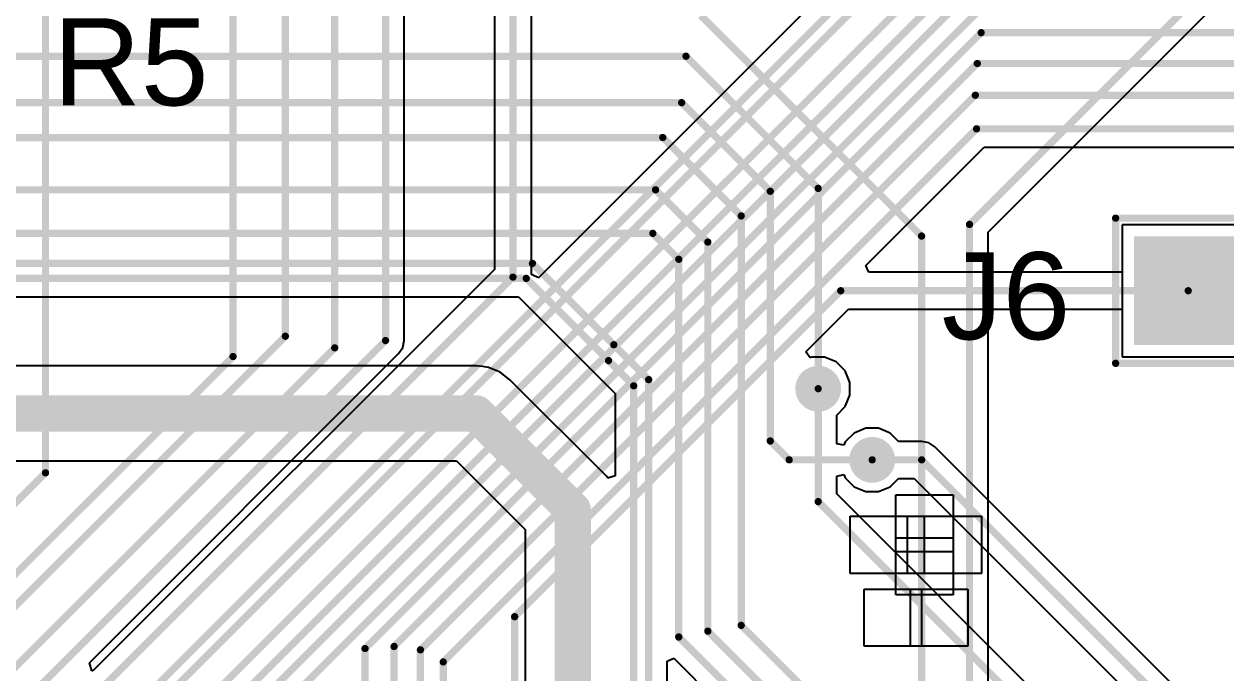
# Model space of a CAD drawing. Header units: millimetres. Extents: x -0.36 to 5.33, y -0.63 to 3.45.
# Drawn here: x 1.556 to 2.384, y 2.023 to 2.47 of the extents above; entities that cross this region are included whole.
import ezdxf

# ---------------------------------------------------------------- set-up
doc = ezdxf.new("R2010")
doc.units = ezdxf.units.MM
doc.header["$MEASUREMENT"] = 0
for name, color, linetype in [('BottomLayer', 5, 'Continuous'), ('BottomSolder', 6, 'Continuous'), ('Mechanical1', 6, 'Continuous'), ('MultiLayer', 9, 'Continuous'), ('PadHoleLayer', 156, 'Continuous'), ('TopLayer', 1, 'Continuous'), ('TopOverlay', 2, 'Continuous'), ('TopSolder', 216, 'Continuous'), ('ViaHoleLayer', 16, 'Continuous')]:
    doc.layers.add(name, color=color, linetype=linetype)
doc.styles.add('Arial', font='arial.ttf', dxfattribs={"height": 0.2})

# ---------------------------------------------------------------- blocks, each defined once
blk = doc.blocks.new('HDR_1_8_TH______16')
at = {"layer": 'BottomLayer'}
blk.add_hatch(color=5, dxfattribs=at).paths.add_polyline_path([(-0.38543, 0.03543), (-0.31457, 0.03543), (-0.31457, -0.03543), (-0.38543, -0.03543)])
h = blk.add_hatch(color=5, dxfattribs=at)
edge = h.paths.add_edge_path()
edge.add_arc((-0.25, 0), 0.03543, 0, 360)
h = blk.add_hatch(color=5, dxfattribs=at)
edge = h.paths.add_edge_path()
edge.add_arc((-0.15, 0), 0.03543, 0, 360)
h = blk.add_hatch(color=5, dxfattribs=at)
edge = h.paths.add_edge_path()
edge.add_arc((-0.05, 0), 0.03543, 0, 360)
h = blk.add_hatch(color=5, dxfattribs=at)
edge = h.paths.add_edge_path()
edge.add_arc((0.05, 0), 0.03543, 0, 360)
h = blk.add_hatch(color=5, dxfattribs=at)
edge = h.paths.add_edge_path()
edge.add_arc((0.15, 0), 0.03543, 0, 360)
h = blk.add_hatch(color=5, dxfattribs=at)
edge = h.paths.add_edge_path()
edge.add_arc((0.25, 0), 0.03543, 0, 360)
h = blk.add_hatch(color=5, dxfattribs=at)
edge = h.paths.add_edge_path()
edge.add_arc((0.35, 0), 0.03543, 0, 360)
at = {"layer": 'BottomSolder'}
blk.add_hatch(color=6, dxfattribs=at).paths.add_polyline_path([(-0.38743, 0.03743), (-0.31257, 0.03743), (-0.31257, -0.03743), (-0.38743, -0.03743)])
h = blk.add_hatch(color=6, dxfattribs=at)
edge = h.paths.add_edge_path()
edge.add_arc((-0.25, 0), 0.03743, 0, 360)
h = blk.add_hatch(color=6, dxfattribs=at)
edge = h.paths.add_edge_path()
edge.add_arc((-0.15, 0), 0.03743, 0, 360)
h = blk.add_hatch(color=6, dxfattribs=at)
edge = h.paths.add_edge_path()
edge.add_arc((-0.05, 0), 0.03743, 0, 360)
h = blk.add_hatch(color=6, dxfattribs=at)
edge = h.paths.add_edge_path()
edge.add_arc((0.05, 0), 0.03743, 0, 360)
h = blk.add_hatch(color=6, dxfattribs=at)
edge = h.paths.add_edge_path()
edge.add_arc((0.15, 0), 0.03743, 0, 360)
h = blk.add_hatch(color=6, dxfattribs=at)
edge = h.paths.add_edge_path()
edge.add_arc((0.25, 0), 0.03743, 0, 360)
h = blk.add_hatch(color=6, dxfattribs=at)
edge = h.paths.add_edge_path()
edge.add_arc((0.35, 0), 0.03743, 0, 360)
at = {"layer": 'MultiLayer'}
blk.add_hatch(color=9, dxfattribs=at).paths.add_polyline_path([(-0.38543, 0.03543), (-0.31457, 0.03543), (-0.31457, -0.03543), (-0.38543, -0.03543)])
h = blk.add_hatch(color=9, dxfattribs=at)
edge = h.paths.add_edge_path()
edge.add_arc((-0.25, 0), 0.03543, 0, 360)
h = blk.add_hatch(color=9, dxfattribs=at)
edge = h.paths.add_edge_path()
edge.add_arc((-0.15, 0), 0.03543, 0, 360)
h = blk.add_hatch(color=9, dxfattribs=at)
edge = h.paths.add_edge_path()
edge.add_arc((-0.05, 0), 0.03543, 0, 360)
h = blk.add_hatch(color=9, dxfattribs=at)
edge = h.paths.add_edge_path()
edge.add_arc((0.05, 0), 0.03543, 0, 360)
h = blk.add_hatch(color=9, dxfattribs=at)
edge = h.paths.add_edge_path()
edge.add_arc((0.15, 0), 0.03543, 0, 360)
h = blk.add_hatch(color=9, dxfattribs=at)
edge = h.paths.add_edge_path()
edge.add_arc((0.25, 0), 0.03543, 0, 360)
h = blk.add_hatch(color=9, dxfattribs=at)
edge = h.paths.add_edge_path()
edge.add_arc((0.35, 0), 0.03543, 0, 360)
at = {"layer": 'PadHoleLayer'}
h = blk.add_hatch(color=156, dxfattribs=at)
edge = h.paths.add_edge_path()
edge.add_arc((-0.35, 0), 0.01969, 0, 360)
h = blk.add_hatch(color=156, dxfattribs=at)
edge = h.paths.add_edge_path()
edge.add_arc((-0.25, 0), 0.01969, 0, 360)
h = blk.add_hatch(color=156, dxfattribs=at)
edge = h.paths.add_edge_path()
edge.add_arc((-0.15, 0), 0.01969, 0, 360)
h = blk.add_hatch(color=156, dxfattribs=at)
edge = h.paths.add_edge_path()
edge.add_arc((-0.05, 0), 0.01969, 0, 360)
h = blk.add_hatch(color=156, dxfattribs=at)
edge = h.paths.add_edge_path()
edge.add_arc((0.05, 0), 0.01969, 0, 360)
h = blk.add_hatch(color=156, dxfattribs=at)
edge = h.paths.add_edge_path()
edge.add_arc((0.15, 0), 0.01969, 0, 360)
h = blk.add_hatch(color=156, dxfattribs=at)
edge = h.paths.add_edge_path()
edge.add_arc((0.25, 0), 0.01969, 0, 360)
h = blk.add_hatch(color=156, dxfattribs=at)
edge = h.paths.add_edge_path()
edge.add_arc((0.35, 0), 0.01969, 0, 360)
at = {"layer": 'TopLayer'}
blk.add_hatch(color=1, dxfattribs=at).paths.add_polyline_path([(-0.38543, 0.03543), (-0.31457, 0.03543), (-0.31457, -0.03543), (-0.38543, -0.03543)])
h = blk.add_hatch(color=1, dxfattribs=at)
edge = h.paths.add_edge_path()
edge.add_arc((-0.25, 0), 0.03543, 0, 360)
h = blk.add_hatch(color=1, dxfattribs=at)
edge = h.paths.add_edge_path()
edge.add_arc((-0.15, 0), 0.03543, 0, 360)
h = blk.add_hatch(color=1, dxfattribs=at)
edge = h.paths.add_edge_path()
edge.add_arc((-0.05, 0), 0.03543, 0, 360)
h = blk.add_hatch(color=1, dxfattribs=at)
edge = h.paths.add_edge_path()
edge.add_arc((0.05, 0), 0.03543, 0, 360)
h = blk.add_hatch(color=1, dxfattribs=at)
edge = h.paths.add_edge_path()
edge.add_arc((0.15, 0), 0.03543, 0, 360)
h = blk.add_hatch(color=1, dxfattribs=at)
edge = h.paths.add_edge_path()
edge.add_arc((0.25, 0), 0.03543, 0, 360)
h = blk.add_hatch(color=1, dxfattribs=at)
edge = h.paths.add_edge_path()
edge.add_arc((0.35, 0), 0.03543, 0, 360)
at = {"layer": 'TopSolder'}
blk.add_hatch(color=216, dxfattribs=at).paths.add_polyline_path([(-0.38743, 0.03743), (-0.31257, 0.03743), (-0.31257, -0.03743), (-0.38743, -0.03743)])
h = blk.add_hatch(color=216, dxfattribs=at)
edge = h.paths.add_edge_path()
edge.add_arc((-0.25, 0), 0.03743, 0, 360)
h = blk.add_hatch(color=216, dxfattribs=at)
edge = h.paths.add_edge_path()
edge.add_arc((-0.15, 0), 0.03743, 0, 360)
h = blk.add_hatch(color=216, dxfattribs=at)
edge = h.paths.add_edge_path()
edge.add_arc((-0.05, 0), 0.03743, 0, 360)
h = blk.add_hatch(color=216, dxfattribs=at)
edge = h.paths.add_edge_path()
edge.add_arc((0.05, 0), 0.03743, 0, 360)
h = blk.add_hatch(color=216, dxfattribs=at)
edge = h.paths.add_edge_path()
edge.add_arc((0.15, 0), 0.03743, 0, 360)
h = blk.add_hatch(color=216, dxfattribs=at)
edge = h.paths.add_edge_path()
edge.add_arc((0.25, 0), 0.03743, 0, 360)
h = blk.add_hatch(color=216, dxfattribs=at)
edge = h.paths.add_edge_path()
edge.add_arc((0.35, 0), 0.03743, 0, 360)
at = {"layer": 'TopOverlay', "const_width": 0.005}
for points in [[(-0.4, 0.05), (0.4, 0.05)], [(-0.4, -0.05), (-0.4, 0.05)], [(-0.29907, -0.05), (-0.29907, 0.05)], [(0.4, -0.05), (0.4, 0.05)], [(-0.4, -0.05), (0.4, -0.05)]]:
    blk.add_lwpolyline(points, dxfattribs=at)
at = {"layer": 'TopOverlay', "const_width": 0.0025}
for points in [[(-0.40125, 0.05, 1), (-0.39875, 0.05, 1)], [(-0.40125, 0.05, 1), (-0.39875, 0.05, 1)], [(-0.30032, 0.05, 1), (-0.29782, 0.05, 1)], [(0.39875, 0.05, 1), (0.40125, 0.05, 1)], [(0.39875, 0.05, 1), (0.40125, 0.05, 1)], [(-0.40125, -0.05, 1), (-0.39875, -0.05, 1)], [(-0.40125, -0.05, 1), (-0.39875, -0.05, 1)], [(-0.30032, -0.05, 1), (-0.29782, -0.05, 1)], [(0.39875, -0.05, 1), (0.40125, -0.05, 1)], [(0.39875, -0.05, 1), (0.40125, -0.05, 1)]]:
    blk.add_lwpolyline(points, format="xyb", close=True, dxfattribs=at)

msp = doc.modelspace()

# ---------------------------------------------------------------- hatches: boundary and pattern name
at = {"layer": 'BottomLayer'}
h = msp.add_hatch(color=5, dxfattribs=at)
edge = h.paths.add_edge_path()
edge.add_arc((2.103, 2.219), 0.01181, 0, 360)
h = msp.add_hatch(color=5, dxfattribs=at)
edge = h.paths.add_edge_path()
edge.add_arc((2.14016, 2.17), 0.01181, 0, 360)
at = {"layer": 'BottomSolder'}
h = msp.add_hatch(color=6, dxfattribs=at)
edge = h.paths.add_edge_path()
edge.add_arc((2.103, 2.219), 0.01581, 0, 360)
h = msp.add_hatch(color=6, dxfattribs=at)
edge = h.paths.add_edge_path()
edge.add_arc((2.14016, 2.17), 0.01581, 0, 360)
at = {"layer": 'TopLayer'}
h = msp.add_hatch(color=1, dxfattribs=at)
edge = h.paths.add_edge_path()
edge.add_arc((2.103, 2.219), 0.01181, 0, 360)
h = msp.add_hatch(color=1, dxfattribs=at)
edge = h.paths.add_edge_path()
edge.add_arc((2.14016, 2.17), 0.01181, 0, 360)
at = {"layer": 'TopSolder'}
h = msp.add_hatch(color=216, dxfattribs=at)
edge = h.paths.add_edge_path()
edge.add_arc((2.103, 2.219), 0.01581, 0, 360)
h = msp.add_hatch(color=216, dxfattribs=at)
edge = h.paths.add_edge_path()
edge.add_arc((2.14016, 2.17), 0.01581, 0, 360)
at = {"layer": 'ViaHoleLayer'}
h = msp.add_hatch(color=16, dxfattribs=at)
edge = h.paths.add_edge_path()
edge.add_arc((2.103, 2.219), 0.00591, 0, 360)
h = msp.add_hatch(color=16, dxfattribs=at)
edge = h.paths.add_edge_path()
edge.add_arc((2.14016, 2.17), 0.00591, 0, 360)

# ---------------------------------------------------------------- linework, layer by layer
at = {"layer": 'BottomLayer'}
for p, q in [((2.2199, 2.3269), (2.52085, 2.62786)), ((2.2199, 2.01525), (2.2199, 2.3269)), ((2.40318, 2.33192), (2.31231, 2.33192)), ((2.31231, 2.33192), (2.31231, 2.24106)), ((1.03166, 2.28226), (1.89672, 2.28226)), ((1.89672, 2.28226), (1.94963, 2.22935)), ((1.86758, 2.23478), (0.933, 2.23478)), ((1.87182, 2.23422), (1.86758, 2.23478)), ((1.87607, 2.23366), (1.87182, 2.23422)), ((2.31231, 2.24106), (2.40318, 2.24106)), ((1.88397, 2.23039), (1.87607, 2.23366)), ((1.89076, 2.22518), (1.88397, 2.23039)), ((1.94963, 2.22935), (1.94963, 2.22935)), ((1.94963, 2.22935), (1.96326, 2.21572)), ((1.95718, 2.15876), (1.89076, 2.22518)), ((1.96326, 2.21572), (1.96326, 2.15906)), ((0.94658, 2.16922), (1.854, 2.16922)), ((1.854, 2.16922), (1.90122, 2.122)), ((1.95826, 2.15736), (1.95718, 2.15876)), ((1.96326, 2.15906), (1.95826, 2.15736)), ((1.90122, 2.122), (1.90122, 2.00274)), ((1.99904, 2.0314), (2.00366, 2.03331)), ((1.99904, 1.99113), (1.99904, 2.0314)), ((2.00366, 2.03331), (2.17137, 1.8656))]:
    msp.add_line(p, q, dxfattribs=at)
for points, const_width in [([(2.20716, 2.33218), (2.51184, 2.63687)], 0.005), ([(2.02216, 2.47615), (2.17416, 2.32415)], 0.005), ([(1.35816, 2.448), (2.012, 2.448)], 0.005), ([(2.012, 2.448), (2.103, 2.357)], 0.005), ([(1.335, 2.416), (2.009, 2.416)], 0.005), ([(2.009, 2.416), (2.07, 2.355)], 0.005), ([(0.819, 2.392), (1.996, 2.392)], 0.005), ([(1.996, 2.392), (2.05, 2.338)], 0.005), ([(0.69916, 2.356), (1.991, 2.356)], 0.005), ([(1.991, 2.356), (2.027, 2.32)], 0.005), ([(2.103, 2.219), (2.103, 2.357)], 0.005), ([(2.07, 2.183), (2.07, 2.355)], 0.005), ([(2.05, 2.056), (2.05, 2.338)], 0.005), ([(2.20716, 1.99715), (2.20716, 2.33218)], 0.005), ([(0.58116, 2.326), (1.98915, 2.326)], 0.005), ([(1.98915, 2.326), (2.007, 2.30815)], 0.005), ([(2.17416, 1.96833), (2.17416, 2.32415)], 0.005), ([(2.027, 2.052), (2.027, 2.32)], 0.005), ([(2.007, 2.048), (2.007, 2.30815)], 0.005), ([(1.01266, 2.3053), (1.90627, 2.3053)], 0.005), ([(1.90627, 2.3053), (1.96228, 2.24928)], 0.005), ([(1.01692, 2.295), (1.902, 2.295)], 0.005), ([(1.902, 2.295), (1.95864, 2.23836)], 0.005), ([(1.96228, 2.24928), (1.9863, 2.22527)], 0.005), ([(1.95864, 2.23836), (1.95864, 2.23836)], 0.005), ([(1.95864, 2.23836), (1.976, 2.221)], 0.005), ([(1.9863, 1.98585), (1.9863, 2.22527)], 0.005), ([(1.976, 1.98158), (1.976, 2.221)], 0.005), ([(1.202, 2.202), (1.86758, 2.202)], 0.025), ([(1.86758, 2.202), (1.934, 2.13558)], 0.025), ([(2.07, 2.183), (2.083, 2.17)], 0.005), ([(2.083, 2.17), (2.14016, 2.17)], 0.005), ([(1.934, 1.932), (1.934, 2.13558)], 0.025), ([(2.027, 2.052), (2.189, 1.89)], 0.005), ([(2.05, 2.056), (2.18585, 1.92015)], 0.005), ([(2.007, 2.048), (2.18039, 1.87461)], 0.005)]:
    msp.add_lwpolyline(points, dxfattribs=dict(at, const_width=const_width))
for points, const_width in [([(2.01075, 2.448, 1), (2.01325, 2.448, 1)], 0.0025), ([(2.01075, 2.448, 1), (2.01325, 2.448, 1)], 0.0025), ([(2.00775, 2.416, 1), (2.01025, 2.416, 1)], 0.0025), ([(2.00775, 2.416, 1), (2.01025, 2.416, 1)], 0.0025), ([(1.99475, 2.392, 1), (1.99725, 2.392, 1)], 0.0025), ([(1.99475, 2.392, 1), (1.99725, 2.392, 1)], 0.0025), ([(1.98975, 2.356, 1), (1.99225, 2.356, 1)], 0.0025), ([(1.98975, 2.356, 1), (1.99225, 2.356, 1)], 0.0025), ([(2.10175, 2.357, 1), (2.10425, 2.357, 1)], 0.0025), ([(2.10175, 2.357, 1), (2.10425, 2.357, 1)], 0.0025), ([(2.06875, 2.355, 1), (2.07125, 2.355, 1)], 0.0025), ([(2.06875, 2.355, 1), (2.07125, 2.355, 1)], 0.0025), ([(2.04875, 2.338, 1), (2.05125, 2.338, 1)], 0.0025), ([(2.04875, 2.338, 1), (2.05125, 2.338, 1)], 0.0025), ([(2.20591, 2.33218, 1), (2.20841, 2.33218, 1)], 0.0025), ([(2.20591, 2.33218, 1), (2.20841, 2.33218, 1)], 0.0025), ([(1.9879, 2.326, 1), (1.9904, 2.326, 1)], 0.0025), ([(1.9879, 2.326, 1), (1.9904, 2.326, 1)], 0.0025), ([(2.17291, 2.32415, 1), (2.17541, 2.32415, 1)], 0.0025), ([(2.17291, 2.32415, 1), (2.17541, 2.32415, 1)], 0.0025), ([(2.02575, 2.32, 1), (2.02825, 2.32, 1)], 0.0025), ([(2.02575, 2.32, 1), (2.02825, 2.32, 1)], 0.0025), ([(2.00575, 2.30815, 1), (2.00825, 2.30815, 1)], 0.0025), ([(2.00575, 2.30815, 1), (2.00825, 2.30815, 1)], 0.0025), ([(1.90502, 2.3053, 1), (1.90752, 2.3053, 1)], 0.0025), ([(1.90502, 2.3053, 1), (1.90752, 2.3053, 1)], 0.0025), ([(1.90075, 2.295, 1), (1.90325, 2.295, 1)], 0.0025), ([(1.90075, 2.295, 1), (1.90325, 2.295, 1)], 0.0025), ([(1.96103, 2.24928, 1), (1.96353, 2.24928, 1)], 0.0025), ([(1.96103, 2.24928, 1), (1.96353, 2.24928, 1)], 0.0025), ([(1.95739, 2.23836, 1), (1.95989, 2.23836, 1)], 0.0025), ([(1.95739, 2.23836, 1), (1.95989, 2.23836, 1)], 0.0025), ([(1.95739, 2.23836, 1), (1.95989, 2.23836, 1)], 0.0025), ([(1.95739, 2.23836, 1), (1.95989, 2.23836, 1)], 0.0025), ([(1.98505, 2.22527, 1), (1.98755, 2.22527, 1)], 0.0025), ([(1.98505, 2.22527, 1), (1.98755, 2.22527, 1)], 0.0025), ([(1.97475, 2.221, 1), (1.97725, 2.221, 1)], 0.0025), ([(1.97475, 2.221, 1), (1.97725, 2.221, 1)], 0.0025), ([(2.10175, 2.219, 1), (2.10425, 2.219, 1)], 0.0025), ([(1.86133, 2.202, 1), (1.87383, 2.202, 1)], 0.0125), ([(1.86133, 2.202, 1), (1.87383, 2.202, 1)], 0.0125), ([(2.06875, 2.183, 1), (2.07125, 2.183, 1)], 0.0025), ([(2.06875, 2.183, 1), (2.07125, 2.183, 1)], 0.0025), ([(2.08175, 2.17, 1), (2.08425, 2.17, 1)], 0.0025), ([(2.08175, 2.17, 1), (2.08425, 2.17, 1)], 0.0025), ([(2.13891, 2.17, 1), (2.14141, 2.17, 1)], 0.0025), ([(1.92775, 2.13558, 1), (1.94025, 2.13558, 1)], 0.0125), ([(1.92775, 2.13558, 1), (1.94025, 2.13558, 1)], 0.0125), ([(2.02575, 2.052, 1), (2.02825, 2.052, 1)], 0.0025), ([(2.02575, 2.052, 1), (2.02825, 2.052, 1)], 0.0025), ([(2.04875, 2.056, 1), (2.05125, 2.056, 1)], 0.0025), ([(2.04875, 2.056, 1), (2.05125, 2.056, 1)], 0.0025), ([(2.00575, 2.048, 1), (2.00825, 2.048, 1)], 0.0025), ([(2.00575, 2.048, 1), (2.00825, 2.048, 1)], 0.0025)]:
    msp.add_lwpolyline(points, format="xyb", close=True, dxfattribs=dict(at, const_width=const_width))
at = {"layer": 'Mechanical1'}
for p, q in [((2.15646, 2.10657), (2.15646, 2.14594)), ((2.15646, 2.14594), (2.19583, 2.14594)), ((2.19583, 2.14594), (2.19583, 2.10657)), ((2.12497, 2.0918), (2.12497, 2.13117)), ((2.12497, 2.13117), (2.16434, 2.13117)), ((2.15646, 2.0918), (2.15646, 2.13117)), ((2.15646, 2.13117), (2.19583, 2.13117)), ((2.16434, 2.13117), (2.16434, 2.0918)), ((2.17615, 2.0918), (2.17615, 2.13117)), ((2.17615, 2.13117), (2.21552, 2.13117)), ((2.19583, 2.13117), (2.19583, 2.0918)), ((2.21552, 2.13117), (2.21552, 2.0918)), ((2.15646, 2.07704), (2.15646, 2.11641)), ((2.15646, 2.11641), (2.19583, 2.11641)), ((2.19583, 2.11641), (2.19583, 2.07704)), ((2.19583, 2.10657), (2.15646, 2.10657)), ((2.16434, 2.0918), (2.12497, 2.0918)), ((2.19583, 2.0918), (2.15646, 2.0918)), ((2.21552, 2.0918), (2.17615, 2.0918)), ((2.13465, 2.04161), (2.13465, 2.08098)), ((2.13465, 2.08098), (2.17402, 2.08098)), ((2.19583, 2.07704), (2.15646, 2.07704)), ((2.16665, 2.04161), (2.16665, 2.08098)), ((2.16665, 2.08098), (2.20602, 2.08098)), ((2.17402, 2.08098), (2.17402, 2.04161)), ((2.20602, 2.08098), (2.20602, 2.04161)), ((2.17402, 2.04161), (2.13465, 2.04161)), ((2.20602, 2.04161), (2.16665, 2.04161))]:
    msp.add_line(p, q, dxfattribs=at)
at = {"layer": 'TopLayer'}
for p, q in [((2.20382, 2.58885), (1.91044, 2.29546)), ((1.8179, 2.25216), (1.8179, 2.48399)), ((1.88011, 2.48399), (1.88011, 2.30114)), ((1.9056, 2.2977), (1.9056, 2.48399)), ((2.13589, 2.30385), (2.21729, 2.38526)), ((2.21729, 2.38526), (2.53195, 2.38526)), ((2.40318, 2.33192), (2.31231, 2.33192)), ((2.31231, 2.33192), (2.31231, 2.29923)), ((1.88011, 2.30114), (1.60361, 2.02463)), ((2.1378, 2.29923), (2.13589, 2.30385)), ((1.91044, 2.29546), (1.9056, 2.2977)), ((2.31231, 2.29923), (2.1378, 2.29923)), ((2.09455, 2.24452), (2.12378, 2.27375)), ((2.12378, 2.27375), (2.31231, 2.27375)), ((2.31231, 2.27375), (2.31231, 2.24106)), ((1.81693, 2.24728), (1.8179, 2.25216)), ((1.60123, 2.03021), (1.81417, 2.24315)), ((1.81417, 2.24315), (1.81693, 2.24728)), ((2.09739, 2.24028), (2.09455, 2.24452)), ((2.09866, 2.24081), (2.09739, 2.24028)), ((2.10734, 2.24081), (2.09866, 2.24081)), ((2.11535, 2.23749), (2.10734, 2.24081)), ((2.12149, 2.23135), (2.11535, 2.23749)), ((2.31231, 2.24106), (2.40318, 2.24106)), ((2.12481, 2.22334), (2.12149, 2.23135)), ((2.12481, 2.21466), (2.12481, 2.22334)), ((2.12149, 2.20665), (2.12481, 2.21466)), ((2.11574, 2.2009), (2.12149, 2.20665)), ((2.11574, 2.18112), (2.11574, 2.2009)), ((2.1278, 2.18849), (2.12167, 2.18235)), ((2.13582, 2.19181), (2.1278, 2.18849)), ((2.1445, 2.19181), (2.13582, 2.19181)), ((2.15251, 2.18849), (2.1445, 2.19181)), ((2.15826, 2.18274), (2.15251, 2.18849)), ((2.12074, 2.18013), (2.11574, 2.18112)), ((2.12167, 2.18235), (2.12074, 2.18013)), ((2.17423, 2.18274), (2.15826, 2.18274)), ((2.17911, 2.18177), (2.17423, 2.18274)), ((2.18324, 2.17901), (2.17911, 2.18177)), ((2.58173, 1.78053), (2.18324, 2.17901)), ((2.11574, 2.15888), (2.12074, 2.15987)), ((2.12074, 2.15987), (2.12167, 2.15765)), ((2.11574, 2.14651), (2.11574, 2.15888)), ((2.12167, 2.15765), (2.1278, 2.15151)), ((2.1278, 2.15151), (2.13582, 2.14819)), ((2.1445, 2.14819), (2.15251, 2.15151)), ((2.15251, 2.15151), (2.15826, 2.15726)), ((2.15826, 2.15726), (2.16895, 2.15726)), ((2.16895, 2.15726), (2.91789, 1.40832)), ((2.83591, 1.42635), (2.11574, 2.14651)), ((2.13582, 2.14819), (2.1445, 2.14819)), ((1.60288, 2.02478), (1.60123, 2.03021)), ((1.60361, 2.02463), (1.60288, 2.02478))]:
    msp.add_line(p, q, dxfattribs=at)
at = {"layer": 'TopLayer', "const_width": 0.005}
for points in [[(0.91397, 1.23597), (2.35066, 2.67265)], [(1.00614, 1.359), (2.32049, 2.67335)], [(0.93225, 1.23424), (2.35566, 2.65765)], [(1.08615, 1.45315), (2.21657, 2.58357)], [(1.57105, 2.16105), (1.57105, 2.55604)], [(1.0491, 1.33409), (2.25325, 2.53824)], [(1.18519, 1.45118), (2.23383, 2.49983)], [(1.70016, 2.24116), (1.70016, 2.503)], [(1.73616, 2.25516), (1.73616, 2.502)], [(1.77016, 2.24716), (1.77016, 2.502)], [(1.80516, 2.25216), (1.80516, 2.502)], [(1.89286, 2.29586), (1.89286, 2.50209)], [(1.79102, 2.04006), (2.21518, 2.46421)], [(2.21518, 2.46421), (2.81637, 2.46421)], [(1.81102, 2.0415), (2.21252, 2.443)], [(2.21252, 2.443), (2.82217, 2.443)], [(1.82916, 2.03915), (2.21116, 2.42115)], [(2.21116, 2.42115), (2.83248, 2.42115)], [(1.84485, 2.03084), (2.21201, 2.398)], [(2.21201, 2.398), (2.8378, 2.398)], [(1.597, 2), (1.89286, 2.29586)], [(1.894, 2.06199), (2.1185, 2.28649)], [(2.1185, 2.28649), (2.35774, 2.28649)], [(1.47878, 1.99778), (1.73616, 2.25516)], [(1.56, 2.007), (1.80516, 2.25216)], [(1.435, 1.976), (1.70016, 2.24116)], [(1.523, 2), (1.77016, 2.24716)], [(2.103, 2.14123), (2.103, 2.219)], [(2.14016, 2.17), (2.17423, 2.17)], [(2.17423, 2.17), (2.95774, 1.38649)], [(0.894, 1.484), (1.57105, 2.16105)], [(2.103, 2.14123), (2.85774, 1.38649)], [(1.894, 1.979), (1.894, 2.06199)], [(1.81102, 1.46209), (1.81102, 2.0415)], [(1.79102, 1.47302), (1.79102, 2.04006)], [(1.82916, 1.45026), (1.82916, 2.03915)], [(1.84485, 1.43157), (1.84485, 2.03084)]]:
    msp.add_lwpolyline(points, dxfattribs=at)
at = {"layer": 'TopLayer', "const_width": 0.0025}
for points in [[(2.21393, 2.46421, 1), (2.21643, 2.46421, 1)], [(2.21393, 2.46421, 1), (2.21643, 2.46421, 1)], [(2.21127, 2.443, 1), (2.21377, 2.443, 1)], [(2.21127, 2.443, 1), (2.21377, 2.443, 1)], [(2.20991, 2.42115, 1), (2.21241, 2.42115, 1)], [(2.20991, 2.42115, 1), (2.21241, 2.42115, 1)], [(2.21076, 2.398, 1), (2.21326, 2.398, 1)], [(2.21076, 2.398, 1), (2.21326, 2.398, 1)], [(1.89161, 2.29586, 1), (1.89411, 2.29586, 1)], [(1.89161, 2.29586, 1), (1.89411, 2.29586, 1)], [(2.11725, 2.28649, 1), (2.11975, 2.28649, 1)], [(2.11725, 2.28649, 1), (2.11975, 2.28649, 1)], [(2.35649, 2.28649, 1), (2.35899, 2.28649, 1)], [(1.73491, 2.25516, 1), (1.73741, 2.25516, 1)], [(1.73491, 2.25516, 1), (1.73741, 2.25516, 1)], [(1.80391, 2.25216, 1), (1.80641, 2.25216, 1)], [(1.80391, 2.25216, 1), (1.80641, 2.25216, 1)], [(1.69891, 2.24116, 1), (1.70141, 2.24116, 1)], [(1.69891, 2.24116, 1), (1.70141, 2.24116, 1)], [(1.76891, 2.24716, 1), (1.77141, 2.24716, 1)], [(1.76891, 2.24716, 1), (1.77141, 2.24716, 1)], [(2.10175, 2.219, 1), (2.10425, 2.219, 1)], [(2.13891, 2.17, 1), (2.14141, 2.17, 1)], [(2.17298, 2.17, 1), (2.17548, 2.17, 1)], [(2.17298, 2.17, 1), (2.17548, 2.17, 1)], [(1.5698, 2.16105, 1), (1.5723, 2.16105, 1)], [(1.5698, 2.16105, 1), (1.5723, 2.16105, 1)], [(2.10175, 2.14123, 1), (2.10425, 2.14123, 1)], [(2.10175, 2.14123, 1), (2.10425, 2.14123, 1)], [(1.89275, 2.06199, 1), (1.89525, 2.06199, 1)], [(1.89275, 2.06199, 1), (1.89525, 2.06199, 1)], [(1.80977, 2.0415, 1), (1.81227, 2.0415, 1)], [(1.80977, 2.0415, 1), (1.81227, 2.0415, 1)], [(1.78977, 2.04006, 1), (1.79227, 2.04006, 1)], [(1.78977, 2.04006, 1), (1.79227, 2.04006, 1)], [(1.82791, 2.03915, 1), (1.83041, 2.03915, 1)], [(1.82791, 2.03915, 1), (1.83041, 2.03915, 1)], [(1.8436, 2.03084, 1), (1.8461, 2.03084, 1)], [(1.8436, 2.03084, 1), (1.8461, 2.03084, 1)]]:
    msp.add_lwpolyline(points, format="xyb", close=True, dxfattribs=at)

# ---------------------------------------------------------------- block references
msp.add_blockref('HDR_1_8_TH______16', (2.70774, 2.28649))

# ---------------------------------------------------------------- texts
at = {"layer": 'TopOverlay', "style": 'Arial'}
for s, p in [('R5', (1.57617, 2.41416)), ('J6', (2.18802, 2.25301))]:
    msp.add_text(s, height=0.06, dxfattribs=at).set_placement(p)

doc.saveas('drawing.dxf')
